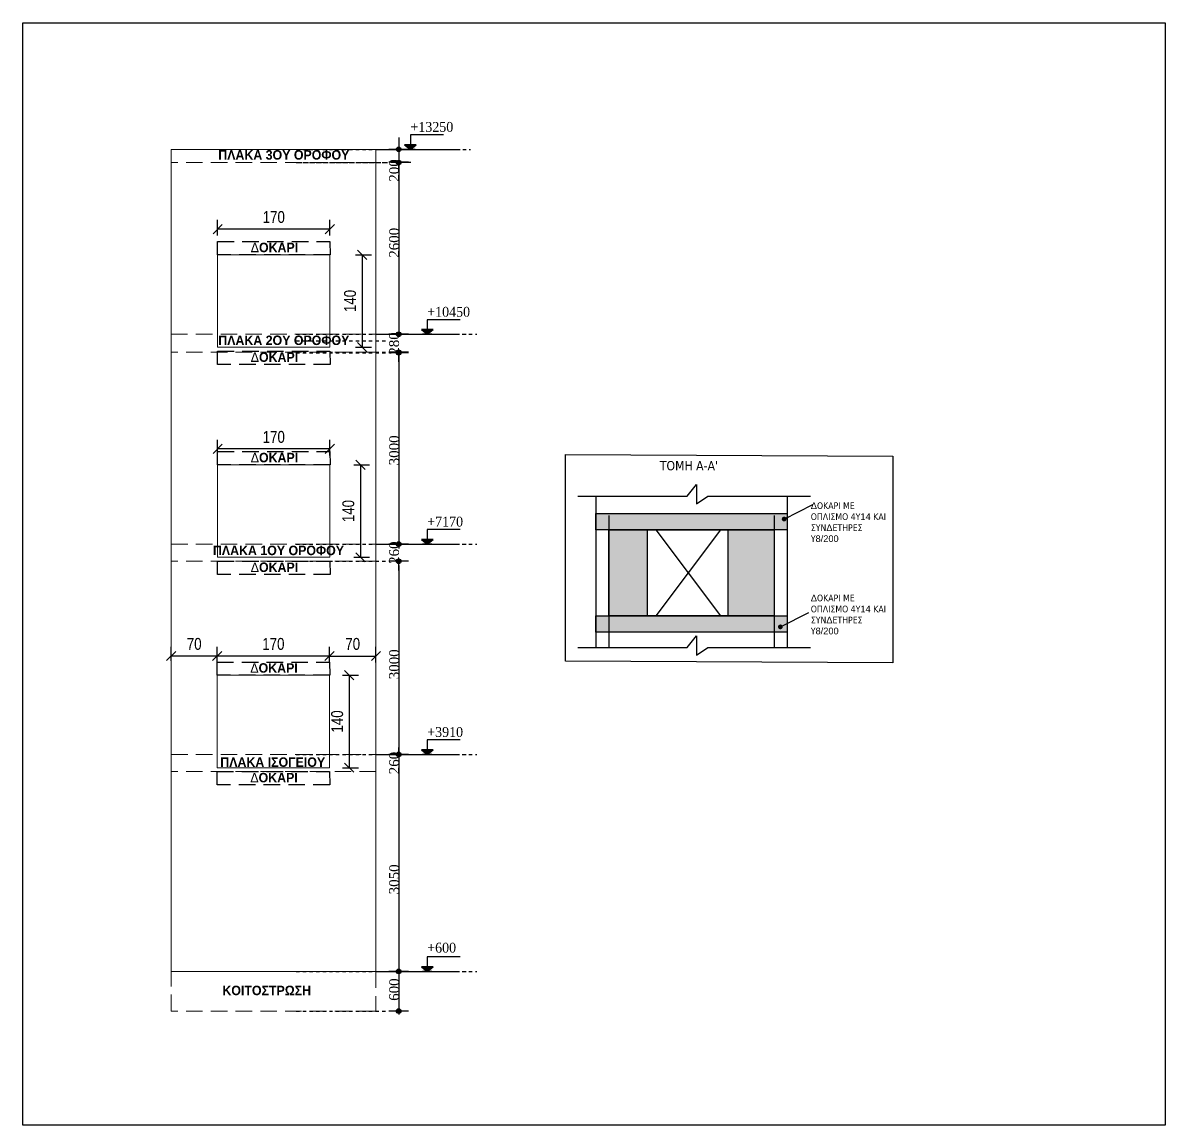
# Model space of a CAD drawing. Header units: millimetres. Extents: x -2171 to 1563, y -1758 to -1505.
# Drawn here: x -234.33 to -199.74, y -1756.45 to -1723.06 of the extents above; entities that cross this region are included whole.
import ezdxf
from ezdxf.enums import TextEntityAlignment as Align

# ---------------------------------------------------------------- set-up
doc = ezdxf.new("R2010")
doc.units = ezdxf.units.MM
doc.header["$PDMODE"] = 32
for name, pattern in [('105XCIV$0$HIDDEN', [0.375, 0.25, -0.125]), ('DOT', [0.025, 0, -0.025]), ('HIDDEN', [0.375, 0.25, -0.125])]:
    doc.linetypes.add(name, pattern=pattern)
doc.layers.get('Defpoints').update_dxf_attribs({"color": 6})
for name, color, linetype in [('-S-HATCH', 103, 'Continuous'), ('CCL-Clouds Rev.1', 12, 'Continuous'), ('Geo_Lines_0', 7, 'Continuous'), ('Sect_Dim', 7, 'Continuous'), ('Texts', 7, 'Continuous')]:
    doc.layers.add(name, color=color, linetype=linetype)
doc.layers.add('DIASTASIS ESOTERIKES', color=10, linetype='Continuous', lineweight=0)
doc.styles.add('1-100', font='arial.ttf', dxfattribs={"width": 0.8})
doc.styles.add('MONOTXT', font='monotxt.shx', dxfattribs={"width": 0.75, "height": 2})
doc.styles.add('S1Arl51040_B_934_161', font='', dxfattribs={"width": 0.933629, "height": 5.104})
doc.styles.add('S1TmsNwRmn9_b_-934_161', font='times.ttf', dxfattribs={"height": 0.00090625})
doc.styles.add('S1TmsNwRmn9_b_934_161', font='times.ttf', dxfattribs={"width": 0.933629, "height": 0.00090625})
doc.styles.get("Standard").update_dxf_attribs({"font": 'tahoma.ttf'})
doc.styles.get('S1Arl51040_B_934_161').set_extended_font_data('Arial', bold=True)
doc.dimstyles.new('Copy of 1-100', dxfattribs={"dimtxt": 0.18, "dimasz": 0.14, "dimexe": 0.14, "dimexo": 0.1, "dimgap": 0.09, "dimtad": 1, "dimdec": 0, "dimlfac": 100, "dimrnd": 5, "dimzin": 5, "dimdsep": 46, "dimtxsty": '1-100', "dimblk": 'OBLIQUE', "dimcen": 0.09, "dimclrd": 1, "dimclre": 1, "dimclrt": 2, "dimadec": 0, "dimazin": 0, "dimtfac": 1, "dimtdec": 0, "dimtix": 1, "dimtmove": 2, "dimatfit": 3, "dimfxl": 5, "dimfxlon": 1, "dimtolj": 1, "dimtzin": 5, "dimarcsym": 0})
doc.dimstyles.get("Standard").update_dxf_attribs({"dimtxt": 2, "dimasz": 2, "dimexe": 0.18, "dimexo": 0.0625, "dimgap": 0.09, "dimtad": 0, "dimzin": 4, "dimdsep": 46, "dimtxsty": 'MONOTXT', "dimcen": 0.09, "dimazin": 1, "dimtfac": 1, "dimtofl": 0, "dimtmove": 0, "dimatfit": 3, "dimfxl": 1, "dimtolj": 1, "dimtzin": 0, "dimarcsym": 0})

# ---------------------------------------------------------------- blocks, each defined once
blk = doc.blocks.new('_Oblique')
at = {"color": 0, "linetype": 'ByBlock', "lineweight": -2}
blk.add_line((-0.5, -0.5), (0.5, 0.5), dxfattribs=at)
blk = doc.blocks.new('*D1657')
at = {"color": 1, "lineweight": -2, "ltscale": 0.5, "transparency": 16777216}
for p, q in [((2.861, 11.504), (3.101, 11.504)), ((2.961, 11.504), (2.961, 10.104)), ((2.861, 10.104), (3.101, 10.104))]:
    blk.add_line(p, q, dxfattribs=at)
at = {"layer": 'Defpoints', "color": 0, "ltscale": 0.5, "transparency": 16777216}
for p in [(2.474, 11.504), (2.474, 10.104), (2.961, 10.104)]:
    blk.add_point(p, dxfattribs=at)
at = {"color": 1, "lineweight": -2, "ltscale": 0.5, "transparency": 16777216, "xscale": 0.14, "yscale": 0.14, "zscale": 0.14}
for p, rotation in [((2.961, 11.504), 90), ((2.961, 10.104), 270)]:
    blk.add_blockref('_Oblique', p, dxfattribs=dict(at, rotation=rotation))
at = {"color": 2, "lineweight": 25, "ltscale": 0.5, "transparency": 16777216, "insert": (2.779, 10.804), "char_height": 0.18, "attachment_point": 5, "rotation": 90, "style": '1-100'}
blk.add_mtext('\\A1;140', dxfattribs=at)
blk = doc.blocks.new('*D1658')
at = {"color": 1, "lineweight": -2, "ltscale": 0.5, "transparency": 16777216}
for p, q in [((0.774, 11.793), (0.774, 12.033)), ((2.474, 11.793), (2.474, 12.033)), ((2.474, 11.893), (0.774, 11.893))]:
    blk.add_line(p, q, dxfattribs=at)
at = {"layer": 'Defpoints', "color": 0, "ltscale": 0.5, "transparency": 16777216}
for p in [(0.774, 11.893), (0.774, 11.504), (2.474, 11.504)]:
    blk.add_point(p, dxfattribs=at)
at = {"color": 1, "lineweight": -2, "ltscale": 0.5, "transparency": 16777216, "xscale": 0.14, "yscale": 0.14, "zscale": 0.14, "rotation": 180}
blk.add_blockref('_Oblique', (0.774, 11.893), dxfattribs=at)
at = {"color": 1, "lineweight": -2, "ltscale": 0.5, "transparency": 16777216, "xscale": 0.14, "yscale": 0.14, "zscale": 0.14}
blk.add_blockref('_Oblique', (2.474, 11.893), dxfattribs=at)
at = {"color": 2, "lineweight": 25, "ltscale": 0.5, "transparency": 16777216, "insert": (1.624, 12.074), "char_height": 0.18, "attachment_point": 5, "style": '1-100'}
blk.add_mtext('\\A1;170', dxfattribs=at)
blk = doc.blocks.new('*D1659')
at = {"color": 1, "lineweight": -2, "ltscale": 0.5, "transparency": 16777216}
for p, q in [((0.774, 8.463), (0.774, 8.703)), ((2.474, 8.463), (2.474, 8.703)), ((2.474, 8.563), (0.774, 8.563))]:
    blk.add_line(p, q, dxfattribs=at)
at = {"layer": 'Defpoints', "color": 0, "ltscale": 0.5, "transparency": 16777216}
for p in [(0.774, 8.563), (0.774, 8.322), (2.474, 8.322)]:
    blk.add_point(p, dxfattribs=at)
at = {"color": 1, "lineweight": -2, "ltscale": 0.5, "transparency": 16777216, "xscale": 0.14, "yscale": 0.14, "zscale": 0.14, "rotation": 180}
blk.add_blockref('_Oblique', (0.774, 8.563), dxfattribs=at)
at = {"color": 1, "lineweight": -2, "ltscale": 0.5, "transparency": 16777216, "xscale": 0.14, "yscale": 0.14, "zscale": 0.14}
blk.add_blockref('_Oblique', (2.474, 8.563), dxfattribs=at)
at = {"color": 2, "lineweight": 25, "ltscale": 0.5, "transparency": 16777216, "insert": (1.624, 8.744), "char_height": 0.18, "attachment_point": 5, "style": '1-100'}
blk.add_mtext('\\A1;170', dxfattribs=at)
blk = doc.blocks.new('*D1660')
at = {"color": 1, "lineweight": -2, "ltscale": 0.5, "transparency": 16777216}
for p, q in [((2.835, 8.322), (3.075, 8.322)), ((2.935, 8.322), (2.935, 6.922)), ((2.835, 6.922), (3.075, 6.922))]:
    blk.add_line(p, q, dxfattribs=at)
at = {"layer": 'Defpoints', "color": 0, "ltscale": 0.5, "transparency": 16777216}
for p in [(2.474, 8.322), (2.474, 6.922), (2.935, 6.922)]:
    blk.add_point(p, dxfattribs=at)
at = {"color": 1, "lineweight": -2, "ltscale": 0.5, "transparency": 16777216, "xscale": 0.14, "yscale": 0.14, "zscale": 0.14}
for p, rotation in [((2.935, 8.322), 90), ((2.935, 6.922), 270)]:
    blk.add_blockref('_Oblique', p, dxfattribs=dict(at, rotation=rotation))
at = {"color": 2, "lineweight": 25, "ltscale": 0.5, "transparency": 16777216, "insert": (2.753, 7.622), "char_height": 0.18, "attachment_point": 5, "rotation": 90, "style": '1-100'}
blk.add_mtext('\\A1;140', dxfattribs=at)
blk = doc.blocks.new('*D1661')
at = {"color": 1, "lineweight": -2, "ltscale": 0.5, "transparency": 16777216}
for p, q in [((0.768, 5.327), (0.768, 5.567)), ((2.468, 5.327), (2.468, 5.567)), ((2.468, 5.427), (0.768, 5.427))]:
    blk.add_line(p, q, dxfattribs=at)
at = {"layer": 'Defpoints', "color": 0, "ltscale": 0.5, "transparency": 16777216}
for p in [(0.768, 5.427), (0.768, 5.136), (2.468, 5.136)]:
    blk.add_point(p, dxfattribs=at)
at = {"color": 1, "lineweight": -2, "ltscale": 0.5, "transparency": 16777216, "xscale": 0.14, "yscale": 0.14, "zscale": 0.14, "rotation": 180}
blk.add_blockref('_Oblique', (0.768, 5.427), dxfattribs=at)
at = {"color": 1, "lineweight": -2, "ltscale": 0.5, "transparency": 16777216, "xscale": 0.14, "yscale": 0.14, "zscale": 0.14}
blk.add_blockref('_Oblique', (2.468, 5.427), dxfattribs=at)
at = {"color": 2, "lineweight": 25, "ltscale": 0.5, "transparency": 16777216, "insert": (1.618, 5.609), "char_height": 0.18, "attachment_point": 5, "style": '1-100'}
blk.add_mtext('\\A1;170', dxfattribs=at)
blk = doc.blocks.new('*D1662')
at = {"color": 1, "lineweight": -2, "ltscale": 0.5, "transparency": 16777216}
for p, q in [((2.666, 5.136), (2.906, 5.136)), ((2.766, 5.136), (2.766, 3.736)), ((2.666, 3.736), (2.906, 3.736))]:
    blk.add_line(p, q, dxfattribs=at)
at = {"layer": 'Defpoints', "color": 0, "ltscale": 0.5, "transparency": 16777216}
for p in [(2.478, 5.136), (2.478, 3.736), (2.766, 3.736)]:
    blk.add_point(p, dxfattribs=at)
at = {"color": 1, "lineweight": -2, "ltscale": 0.5, "transparency": 16777216, "xscale": 0.14, "yscale": 0.14, "zscale": 0.14}
for p, rotation in [((2.766, 5.136), 90), ((2.766, 3.736), 270)]:
    blk.add_blockref('_Oblique', p, dxfattribs=dict(at, rotation=rotation))
at = {"color": 2, "lineweight": 25, "ltscale": 0.5, "transparency": 16777216, "insert": (2.584, 4.436), "char_height": 0.18, "attachment_point": 5, "rotation": 90, "style": '1-100'}
blk.add_mtext('\\A1;140', dxfattribs=at)
blk = doc.blocks.new('*D1663')
at = {"color": 1, "lineweight": -2, "ltscale": 0.5, "transparency": 16777216}
for p, q in [((2.468, 5.327), (2.468, 5.567)), ((3.171, 5.327), (3.171, 5.567)), ((2.468, 5.427), (3.171, 5.427))]:
    blk.add_line(p, q, dxfattribs=at)
at = {"layer": 'Defpoints', "color": 0, "ltscale": 0.5, "transparency": 16777216}
for p in [(3.171, 5.427), (2.468, 5.136), (3.171, 5.136)]:
    blk.add_point(p, dxfattribs=at)
at = {"color": 1, "lineweight": -2, "ltscale": 0.5, "transparency": 16777216, "xscale": 0.14, "yscale": 0.14, "zscale": 0.14, "rotation": 180}
blk.add_blockref('_Oblique', (2.468, 5.427), dxfattribs=at)
at = {"color": 1, "lineweight": -2, "ltscale": 0.5, "transparency": 16777216, "xscale": 0.14, "yscale": 0.14, "zscale": 0.14}
blk.add_blockref('_Oblique', (3.171, 5.427), dxfattribs=at)
at = {"color": 2, "lineweight": 25, "ltscale": 0.5, "transparency": 16777216, "insert": (2.819, 5.609), "char_height": 0.18, "attachment_point": 5, "style": '1-100'}
blk.add_mtext('\\A1;70', dxfattribs=at)
blk = doc.blocks.new('*D1664')
at = {"color": 1, "lineweight": -2, "ltscale": 0.5, "transparency": 16777216}
for p, q in [((0.07, 5.356), (0.07, 5.567)), ((0.768, 5.327), (0.768, 5.567)), ((0.768, 5.427), (0.07, 5.427))]:
    blk.add_line(p, q, dxfattribs=at)
at = {"layer": 'Defpoints', "color": 0, "ltscale": 0.5, "transparency": 16777216}
for p in [(0.07, 5.427), (0.07, 5.256), (0.768, 5.136)]:
    blk.add_point(p, dxfattribs=at)
at = {"color": 1, "lineweight": -2, "ltscale": 0.5, "transparency": 16777216, "xscale": 0.14, "yscale": 0.14, "zscale": 0.14, "rotation": 180}
blk.add_blockref('_Oblique', (0.07, 5.427), dxfattribs=at)
at = {"color": 1, "lineweight": -2, "ltscale": 0.5, "transparency": 16777216, "xscale": 0.14, "yscale": 0.14, "zscale": 0.14}
blk.add_blockref('_Oblique', (0.768, 5.427), dxfattribs=at)
at = {"color": 2, "lineweight": 25, "ltscale": 0.5, "transparency": 16777216, "insert": (0.419, 5.609), "char_height": 0.18, "attachment_point": 5, "style": '1-100'}
blk.add_mtext('\\A1;70', dxfattribs=at)
blk = doc.blocks.new('A$C4a78a7de')
at = {"layer": '-S-HATCH', "linetype": 'Continuous', "ltscale": 0.5, "transparency": 33554687}
h = blk.add_hatch(color=8, dxfattribs=at)
h.dxf.hatch_style = 1
h.paths.add_polyline_path([(1.14, 5.652), (8.39, 5.652), (8.39, 5.027), (1.14, 5.027)])
h = blk.add_hatch(color=9, dxfattribs=at)
h.dxf.hatch_style = 1
h.paths.add_polyline_path([(3.101, 5.027), (6.145, 5.027), (6.145, 1.777), (3.101, 1.777)], flags=16)
h.paths.add_polyline_path([(1.64, 5.027), (7.89, 5.027), (7.89, 1.777), (1.64, 1.777)])
h = blk.add_hatch(color=8, dxfattribs=at)
h.dxf.hatch_style = 1
h.paths.add_polyline_path([(1.14, 1.777), (8.39, 1.777), (8.39, 1.152), (1.14, 1.152)])
at = {"color": 2, "linetype": 'Continuous', "ltscale": 0.5}
for p, q in [((3.414, 5.027), (5.868, 1.777)), ((5.868, 5.027), (3.414, 1.777))]:
    blk.add_line(p, q, dxfattribs=at)
for points in [[(0, 7.881), (12.383, 7.826), (12.383, 0), (0, 0.055)], [(1.14, 5.652), (8.39, 5.652), (8.39, 5.027), (1.14, 5.027)], [(1.64, 5.027), (7.89, 5.027), (7.89, 1.777), (1.64, 1.777)], [(3.101, 5.027), (6.145, 5.027), (6.145, 1.777), (3.101, 1.777)], [(1.14, 1.777), (8.39, 1.777), (8.39, 1.152), (1.14, 1.152)]]:
    blk.add_lwpolyline(points, close=True, dxfattribs=at)
at = {"color": 3, "linetype": 'Continuous', "ltscale": 0.5}
for points in [[(0.462, 6.308), (4.603, 6.308), (4.958, 6.754), (4.958, 6.018), (5.387, 6.308), (9.274, 6.308)], [(0.462, 0.577), (4.603, 0.577), (4.958, 1.022), (4.958, 0.287), (5.387, 0.577), (9.274, 0.577)]]:
    blk.add_lwpolyline(points, dxfattribs=at)
at = {"color": 2, "linetype": 'Continuous', "ltscale": 0.5}
for points in [[(1.14, 6.308), (1.14, 0.577)], [(8.39, 6.308), (8.39, 0.577)], [(1.64, 5.577), (1.64, 0.577)], [(7.89, 5.577), (7.89, 0.577)]]:
    blk.add_lwpolyline(points, dxfattribs=at)
at = {"layer": 'CCL-Clouds Rev.1', "color": 2, "linetype": 'Continuous', "attachment_point": 1}
for s, insert, char_height, width in [("TOMH A-A'", (3.566, 7.638), 0.35, 3.04717), ('{\\fArial|b0|i0|c186|p34;Δ}ΟΚΑΡΙ ΜΕ ΟΠΛΙΣΜΟ 4Υ{\\fArial|b0|i0|c186|p34;1\\fArial|b0|i0|c0|p34;4\\fArial|b0|i0|c186|p34; }ΚΑΙ ΣΥΝ{\\fArial|b0|i0|c186|p34;Δ}ΕΤΗΡΕΣ Υ{\\fArial|b0|i0|c186|p34;8/200}', (9.281, 6.073), 0.25, 3.01938), ('{\\fArial|b0|i0|c186|p34;Δ}ΟΚΑΡΙ ΜΕ ΟΠΛΙΣΜΟ 4Υ{\\fArial|b0|i0|c186|p34;1\\fArial|b0|i0|c0|p34;4\\fArial|b0|i0|c186|p34; }ΚΑΙ ΣΥΝ{\\fArial|b0|i0|c186|p34;Δ}ΕΤΗΡΕΣ Υ{\\fArial|b0|i0|c186|p34;8/200}', (9.281, 2.578), 0.25, 3.01938)]:
    blk.add_mtext(s, dxfattribs=dict(at, insert=insert, char_height=char_height, width=width))
at = {"color": 2}
for points in [[(8.272, 5.441), (9.352, 5.991)], [(8.13, 1.359), (9.21, 1.909)]]:
    blk.add_leader(points, dimstyle='Standard', override={"dimtxt": 0.18, "dimasz": 0.18, "dimtih": 1, "dimtoh": 1, "dimzin": 0, "dimtxsty": 'Standard', "dimadec": 0, "dimazin": 0, "dimtdec": 4, "dimldrblk": 'Dot', "dimfxl": 0.1, "dimfxlon": 1, "dimarcsym": 1}, dxfattribs=at)
blk = doc.blocks.new('zw$4E37')
at = {"layer": 'Sect_Dim'}
for points in [[(3.78, 13.17), (3.605, 13.17), (3.693, 13.1)], [(4.035, 10.37), (3.86, 10.37), (3.947, 10.3)], [(4.035, 7.192), (3.86, 7.192), (3.947, 7.122)], [(4.035, 4.006), (3.86, 4.006), (3.947, 3.936)], [(4.035, 0.72), (3.86, 0.72), (3.947, 0.65)]]:
    blk.add_hatch(color=9, dxfattribs=at).paths.add_polyline_path(points)
at = {"layer": 'Sect_Dim', "lineweight": 25}
for points in [[(3.515, 13.135, -0.414214), (3.55, 13.1, -0.414214), (3.515, 13.065, -0.414214), (3.48, 13.1, -0.414214)], [(3.515, 12.935, -0.414214), (3.55, 12.9, -0.414214), (3.515, 12.865, -0.414214), (3.48, 12.9, -0.414214)], [(3.515, 12.935, -0.414214), (3.55, 12.9, -0.414214), (3.515, 12.865, -0.414214), (3.48, 12.9, -0.414214)], [(3.515, 10.335, -0.414214), (3.55, 10.3, -0.414214), (3.515, 10.265, -0.414214), (3.48, 10.3, -0.414214)], [(3.515, 10.335, -0.414214), (3.55, 10.3, -0.414214), (3.515, 10.265, -0.414214), (3.48, 10.3, -0.414214)], [(3.515, 10.062, -0.414214), (3.55, 10.027, -0.414214), (3.515, 9.992, -0.414214), (3.48, 10.027, -0.414214)], [(3.515, 10.055, -0.414214), (3.55, 10.02, -0.414214), (3.515, 9.985, -0.414214), (3.48, 10.02, -0.414214)], [(3.515, 7.157, -0.414214), (3.55, 7.122, -0.414214), (3.515, 7.087, -0.414214), (3.48, 7.122, -0.414214)], [(3.515, 7.157, -0.414214), (3.55, 7.122, -0.414214), (3.515, 7.087, -0.414214), (3.48, 7.122, -0.414214)], [(3.515, 6.897, -0.414214), (3.55, 6.862, -0.414214), (3.515, 6.827, -0.414214), (3.48, 6.862, -0.414214)], [(3.515, 6.897, -0.414214), (3.55, 6.862, -0.414214), (3.515, 6.827, -0.414214), (3.48, 6.862, -0.414214)], [(3.515, 3.971, -0.414214), (3.55, 3.936, -0.414214), (3.515, 3.901, -0.414214), (3.48, 3.936, -0.414214)], [(3.515, 3.971, -0.414214), (3.55, 3.936, -0.414214), (3.515, 3.901, -0.414214), (3.48, 3.936, -0.414214)], [(3.515, 3.971, -0.414214), (3.55, 3.936, -0.414214), (3.515, 3.901, -0.414214), (3.48, 3.936, -0.414214)], [(3.515, 3.971, -0.414214), (3.55, 3.936, -0.414214), (3.515, 3.901, -0.414214), (3.48, 3.936, -0.414214)], [(3.515, 0.685, -0.414214), (3.55, 0.65, -0.414214), (3.515, 0.615, -0.414214), (3.48, 0.65, -0.414214)], [(3.515, 0.685, -0.414214), (3.55, 0.65, -0.414214), (3.515, 0.615, -0.414214), (3.48, 0.65, -0.414214)], [(3.515, 0.085, -0.414214), (3.55, 0.05, -0.414214), (3.515, 0.015, -0.414214), (3.48, 0.05, -0.414214)]]:
    blk.add_hatch(color=9, dxfattribs=at).paths.add_polyline_path(points)
at = {"color": 2, "lineweight": 25, "ltscale": 0.5, "elevation": 0}
for points in [[(3.171, 13.1), (4.403, 13.1)], [(3.171, 10.3), (4.403, 10.3)], [(3.171, 7.122), (4.403, 7.122)], [(3.171, 3.936), (4.403, 3.936)], [(3.171, 0.65), (4.403, 0.65)]]:
    blk.add_lwpolyline(points, dxfattribs=at)
at = {"layer": 'DIASTASIS ESOTERIKES', "color": 2, "elevation": 0}
for points in [[(3.171, 13.1), (0.07, 13.1), (0.07, 0.65), (3.171, 0.65)], [(0.774, 11.504), (2.474, 11.504), (2.474, 10.104), (0.774, 10.104)], [(0.774, 8.322), (2.474, 8.322), (2.474, 6.922), (0.774, 6.922)], [(0.768, 5.136), (2.468, 5.136), (2.468, 3.736), (0.768, 3.736)]]:
    blk.add_lwpolyline(points, close=True, dxfattribs=at)
at = {"layer": 'DIASTASIS ESOTERIKES', "color": 2, "linetype": 'HIDDEN', "elevation": 0}
for points in [[(0.07, 13.1), (3.171, 13.1), (3.171, 12.9), (0.07, 12.9)], [(0.07, 10.3), (3.171, 10.3), (3.171, 10.027), (0.07, 10.027)], [(0.071, 7.122), (3.171, 7.122), (3.171, 6.862), (0.071, 6.862)], [(0.071, 3.936), (3.171, 3.936), (3.171, 3.676), (0.071, 3.676)], [(0.07, 0.65), (3.171, 0.65), (3.171, 0.049), (0.07, 0.049)]]:
    blk.add_lwpolyline(points, close=True, dxfattribs=at)
at = {"layer": 'Geo_Lines_0', "color": 9, "linetype": '105XCIV$0$HIDDEN'}
for points in [[(0.772, 11.704), (2.473, 11.704), (2.476, 11.504), (0.774, 11.504)], [(0.772, 8.522), (2.473, 8.522), (2.476, 8.322), (0.774, 8.322)], [(0.766, 5.336), (2.467, 5.336), (2.47, 5.136), (0.768, 5.136)]]:
    blk.add_lwpolyline(points, close=True, dxfattribs=at)
at = {"layer": 'Geo_Lines_0', "color": 9, "linetype": '105XCIV$0$HIDDEN', "elevation": 0}
for points in [[(0.772, 10.044), (2.473, 10.044), (2.476, 9.844), (0.774, 9.844)], [(0.772, 6.862), (2.473, 6.862), (2.476, 6.662), (0.774, 6.662)], [(0.766, 3.676), (2.467, 3.676), (2.47, 3.476), (0.768, 3.476)]]:
    blk.add_lwpolyline(points, close=True, dxfattribs=at)
at = {"layer": 'Sect_Dim', "color": 7, "lineweight": 25}
blk.add_line((3.515, 3.903, 0), (3.515, 4.043, 0), dxfattribs=at)
at = {"layer": 'Sect_Dim', "color": 7, "elevation": 0}
for points in [[(3.693, 13.32), (3.693, 13.17)], [(4.193, 13.32), (3.693, 13.32)], [(3.763, 13.1), (3.623, 13.1)], [(3.947, 10.52), (3.947, 10.37)], [(4.447, 10.52), (3.947, 10.52)], [(4.017, 10.3), (3.877, 10.3)], [(3.947, 7.342), (3.947, 7.192)], [(4.447, 7.342), (3.947, 7.342)], [(4.017, 7.122), (3.877, 7.122)], [(3.947, 4.156), (3.947, 4.006)], [(4.447, 4.156), (3.947, 4.156)], [(4.017, 3.936), (3.877, 3.936)], [(3.947, 0.87), (3.947, 0.72)], [(4.447, 0.87), (3.947, 0.87)], [(4.017, 0.65), (3.877, 0.65)]]:
    blk.add_lwpolyline(points, dxfattribs=at)
at = {"layer": 'Sect_Dim', "color": 7, "lineweight": 25, "elevation": 0}
for points in [[(3.515, 13.277), (3.515, 10.3)], [(3.515, 13.24), (3.515, 13.1)], [(3.665, 13.1), (3.365, 13.1)], [(3.665, 12.907), (3.365, 12.907)], [(3.697, 12.9), (3.397, 12.9)], [(3.515, 12.767), (3.515, 12.907)], [(3.515, 10.44), (3.515, 10.3)], [(3.665, 10.3), (3.365, 10.3)], [(3.665, 10.3), (3.365, 10.3)], [(3.665, 10.027), (3.365, 10.027)], [(3.665, 10.02), (3.365, 10.02)], [(3.515, 10.027), (3.515, 7.057)], [(3.515, 9.88), (3.515, 10.02)], [(3.665, 7.122), (3.365, 7.122)], [(3.665, 7.122), (3.365, 7.122)], [(3.515, 7.262), (3.515, 7.122)], [(3.665, 6.862), (3.365, 6.862)], [(3.665, 6.862), (3.365, 6.862)], [(3.515, 6.722), (3.515, 6.862)], [(3.515, 6.797), (3.515, 3.807)], [(3.665, 3.936), (3.365, 3.936)], [(3.665, 3.936), (3.365, 3.936)], [(3.665, 3.936), (3.365, 3.936)], [(3.665, 3.936), (3.365, 3.936)], [(3.515, 3.936), (3.515, 0.65)], [(3.515, 3.936), (3.515, 3.796)], [(3.665, 0.65), (3.365, 0.65)], [(3.665, 0.65), (3.365, 0.65)], [(3.515, 0.65), (3.515, 0)], [(3.665, 0.05), (3.365, 0.05)]]:
    blk.add_lwpolyline(points, dxfattribs=at)
at = {"layer": 'Sect_Dim', "color": 7, "elevation": 0}
for points in [[(3.78, 13.17), (3.605, 13.17), (3.693, 13.1)], [(4.035, 10.37), (3.86, 10.37), (3.947, 10.3)], [(4.035, 7.192), (3.86, 7.192), (3.947, 7.122)], [(4.035, 4.006), (3.86, 4.006), (3.947, 3.936)], [(4.035, 0.72), (3.86, 0.72), (3.947, 0.65)]]:
    blk.add_lwpolyline(points, close=True, dxfattribs=at)
at = {"layer": 'Sect_Dim', "color": 7, "linetype": 'DOT', "lineweight": 25, "elevation": 0}
for points in [[(1.965, 13.1), (3.365, 13.1)], [(1.965, 12.9), (3.365, 12.9)], [(1.997, 12.9), (3.397, 12.9)], [(1.965, 10.3), (3.365, 10.3)], [(1.965, 10.2), (3.365, 10.2)], [(1.965, 10.027), (3.365, 10.027)], [(1.965, 10.02), (3.365, 10.02)], [(1.965, 7.122), (3.365, 7.122)], [(1.965, 7.122), (3.365, 7.122)], [(1.965, 6.862), (3.365, 6.862)], [(1.965, 6.862), (3.365, 6.862)], [(1.965, 3.936), (3.365, 3.936)], [(1.965, 3.936), (3.365, 3.936)], [(1.965, 3.936), (3.365, 3.936)], [(1.965, 3.936), (3.365, 3.936)], [(1.965, 0.65), (3.365, 0.65)], [(1.965, 0.65), (3.365, 0.65)], [(1.965, 0.05), (3.365, 0.05)]]:
    blk.add_lwpolyline(points, dxfattribs=at)
at = {"layer": 'Sect_Dim', "color": 7, "lineweight": 25, "elevation": 0}
for points in [[(3.515, 13.135, -0.414214), (3.55, 13.1, -0.414214), (3.515, 13.065, -0.414214), (3.48, 13.1, -0.414214)], [(3.515, 12.935, -0.414214), (3.55, 12.9, -0.414214), (3.515, 12.865, -0.414214), (3.48, 12.9, -0.414214)], [(3.515, 12.935, -0.414214), (3.55, 12.9, -0.414214), (3.515, 12.865, -0.414214), (3.48, 12.9, -0.414214)], [(3.515, 10.335, -0.414214), (3.55, 10.3, -0.414214), (3.515, 10.265, -0.414214), (3.48, 10.3, -0.414214)], [(3.515, 10.335, -0.414214), (3.55, 10.3, -0.414214), (3.515, 10.265, -0.414214), (3.48, 10.3, -0.414214)], [(3.515, 10.062, -0.414214), (3.55, 10.027, -0.414214), (3.515, 9.992, -0.414214), (3.48, 10.027, -0.414214)], [(3.515, 10.055, -0.414214), (3.55, 10.02, -0.414214), (3.515, 9.985, -0.414214), (3.48, 10.02, -0.414214)], [(3.515, 7.157, -0.414214), (3.55, 7.122, -0.414214), (3.515, 7.087, -0.414214), (3.48, 7.122, -0.414214)], [(3.515, 7.157, -0.414214), (3.55, 7.122, -0.414214), (3.515, 7.087, -0.414214), (3.48, 7.122, -0.414214)], [(3.515, 6.897, -0.414214), (3.55, 6.862, -0.414214), (3.515, 6.827, -0.414214), (3.48, 6.862, -0.414214)], [(3.515, 6.897, -0.414214), (3.55, 6.862, -0.414214), (3.515, 6.827, -0.414214), (3.48, 6.862, -0.414214)], [(3.515, 3.971, -0.414214), (3.55, 3.936, -0.414214), (3.515, 3.901, -0.414214), (3.48, 3.936, -0.414214)], [(3.515, 3.971, -0.414214), (3.55, 3.936, -0.414214), (3.515, 3.901, -0.414214), (3.48, 3.936, -0.414214)], [(3.515, 3.971, -0.414214), (3.55, 3.936, -0.414214), (3.515, 3.901, -0.414214), (3.48, 3.936, -0.414214)], [(3.515, 3.971, -0.414214), (3.55, 3.936, -0.414214), (3.515, 3.901, -0.414214), (3.48, 3.936, -0.414214)], [(3.515, 0.685, -0.414214), (3.55, 0.65, -0.414214), (3.515, 0.615, -0.414214), (3.48, 0.65, -0.414214)], [(3.515, 0.685, -0.414214), (3.55, 0.65, -0.414214), (3.515, 0.615, -0.414214), (3.48, 0.65, -0.414214)], [(3.515, 0.085, -0.414214), (3.55, 0.05, -0.414214), (3.515, 0.015, -0.414214), (3.48, 0.05, -0.414214)]]:
    blk.add_lwpolyline(points, format="xyb", close=True, dxfattribs=at)
at = {"layer": 'Sect_Dim', "color": 7, "linetype": 'DOT', "elevation": 0}
for points in [[(3.623, 13.1), (4.443, 13.1)], [(3.784, 13.1), (4.604, 13.1)], [(3.784, 10.3), (4.604, 10.3)], [(3.877, 10.3), (4.697, 10.3)], [(3.784, 7.122), (4.604, 7.122)], [(3.877, 7.122), (4.697, 7.122)], [(3.784, 3.936), (4.604, 3.936)], [(3.877, 3.936), (4.697, 3.936)], [(3.784, 0.65), (4.604, 0.65)], [(3.877, 0.65), (4.697, 0.65)]]:
    blk.add_lwpolyline(points, dxfattribs=at)
at = {"layer": 'Sect_Dim', "lineweight": 25, "elevation": 0}
for points in [[(3.515, 12.9), (3.515, 12.9)], [(3.515, 10.027), (3.515, 10.027)], [(3.515, 6.862), (3.515, 6.862)], [(3.515, 3.936), (3.515, 3.936)], [(3.515, 0.65), (3.515, 0.65)]]:
    blk.add_lwpolyline(points, dxfattribs=at)
at = {"layer": 'Sect_Dim', "color": 7, "style": 'S1TmsNwRmn9_b_934_161', "width": 0.933629}
for s, p in [('+13250', (3.693, 13.44, 0)), ('+10450', (3.947, 10.64, 0)), ('+7170', (3.947, 7.462, 0)), ('+3910', (3.947, 4.276, 0)), ('+600', (3.947, 1.01, 0))]:
    blk.add_text(s, height=0.15, dxfattribs=at).set_placement(p, align=Align.MIDDLE_LEFT)
at = {"layer": 'Sect_Dim', "color": 7, "lineweight": 25, "style": 'S1TmsNwRmn9_b_-934_161'}
for s, p in [('200', (3.445, 12.78, 0)), ('2600', (3.445, 11.685, 0)), ('280', (3.445, 10.16, 0)), ('3000', (3.445, 8.542, 0)), ('260', (3.445, 6.992, 0)), ('3000', (3.445, 5.302, 0)), ('260', (3.445, 3.806, 0)), ('3050', (3.445, 2.045, 0)), ('600', (3.445, 0.375, 0))]:
    blk.add_text(s, height=0.15, rotation=90, dxfattribs=at).set_placement(p, align=Align.MIDDLE_CENTER)
at = {"layer": 'Texts', "color": 7, "char_height": 0.14355, "width": 6.93562, "attachment_point": 2, "style": 'S1Arl51040_B_934_161'}
for s, insert in [('ΠΛΑΚΑ \\fArial|b1|i0|c0|p34;3\\fArial|b1|i0|c161|p34;OY OΡΟΦΟΥ', (1.776, 13.088, 0)), ('{\\fArial|b0|i0|c186|p34;Δ\\fArial|b1|i0|c161|p34;ΟΚΑΡΙ }', (1.634, 11.686)), ('{\\fArial|b1|i0|c161|p34;ΠΛΑΚΑ }2{\\fArial|b1|i0|c161|p34;OY OΡΟΦΟΥ}', (1.776, 10.28, 0)), ('{\\fArial|b0|i0|c186|p34;Δ\\fArial|b1|i0|c161|p34;ΟΚΑΡΙ }', (1.634, 10.025, 0)), ('{\\fArial|b0|i0|c186|p34;Δ\\fArial|b1|i0|c161|p34;ΟΚΑΡΙ }', (1.634, 8.504)), ('{\\fArial|b1|i0|c161|p34;ΠΛΑΚΑ }1OY O{\\fArial|b1|i0|c161|p34;ΡΟΦΟΥ}', (1.695, 7.098, 0)), ('{\\fArial|b0|i0|c186|p34;Δ\\fArial|b1|i0|c161|p34;ΟΚΑΡΙ }', (1.634, 6.843, 0)), ('{\\fArial|b0|i0|c186|p34;Δ\\fArial|b1|i0|c161|p34;ΟΚΑΡΙ }', (1.628, 5.318)), ('{\\fArial|b1|i0|c161|p34;ΠΛΑΚΑ ΙΣΟΓΕΙΟΥ}', (1.608, 3.892, 0)), ('{\\fArial|b0|i0|c186|p34;Δ\\fArial|b1|i0|c161|p34;ΟΚΑΡΙ }', (1.628, 3.657, 0)), ('{\\fArial|b1|i0|c161|p34;ΚΟΙΤΟΣΤΡΩΣΗ}', (1.517, 0.434))]:
    blk.add_mtext(s, dxfattribs=dict(at, insert=insert))
at = {"color": 2, "lineweight": 25, "ltscale": 0.5}
for base, p1, p2, picture, middle in [((0.774, 11.893), (2.474, 11.504), (0.774, 11.504, 0), '*D1658', (1.624, 12.074)), ((0.774, 8.563), (2.474, 8.322, 0), (0.774, 8.322, 0), '*D1659', (1.624, 8.744)), ((0.07, 5.427), (0.768, 5.136), (0.07, 5.256, 0), '*D1664', (0.419, 5.609)), ((0.768, 5.427), (2.468, 5.136, 0), (0.768, 5.136, 0), '*D1661', (1.618, 5.609)), ((3.171, 5.427), (2.468, 5.136), (3.171, 5.136, 0), '*D1663', (2.819, 5.609))]:
    dim = blk.add_linear_dim(base=base, p1=p1, p2=p2, dimstyle='Copy of 1-100', dxfattribs=at)
    dim.commit()
    dim.dimension.update_dxf_attribs({"geometry": picture, "text_midpoint": middle})
for base, p1, p2, picture, middle in [((2.961, 10.104), (2.474, 11.504, 0), (2.474, 10.104, 0), '*D1657', (2.779, 10.804)), ((2.935, 6.922), (2.474, 8.322), (2.474, 6.922), '*D1660', (2.753, 7.622)), ((2.766, 3.736), (2.478, 5.136), (2.478, 3.736), '*D1662', (2.584, 4.436))]:
    dim = blk.add_linear_dim(base=base, p1=p1, p2=p2, angle=90, dimstyle='Copy of 1-100', dxfattribs=at)
    dim.commit()
    dim.dimension.update_dxf_attribs({"geometry": picture, "text_midpoint": middle})

msp = doc.modelspace()

# ---------------------------------------------------------------- linework, layer by layer
msp.add_lwpolyline([(-234.3278, -1723.0581), (-199.7431, -1723.0581), (-199.7431, -1756.446), (-234.3278, -1756.446)], close=True)

# ---------------------------------------------------------------- block references
at = {"color": 2, "ltscale": 0.5, "xscale": 2, "yscale": 2, "zscale": 2}
msp.add_blockref('zw$4E37', (-229.9783, -1753.09, 0), dxfattribs=at)
at = {"color": 3, "ltscale": 0.5, "xscale": 0.8, "yscale": 0.8, "zscale": 0.8}
msp.add_blockref('A$C4a78a7de', (-217.8959, -1742.4404), dxfattribs=at)

doc.saveas('drawing.dxf')
